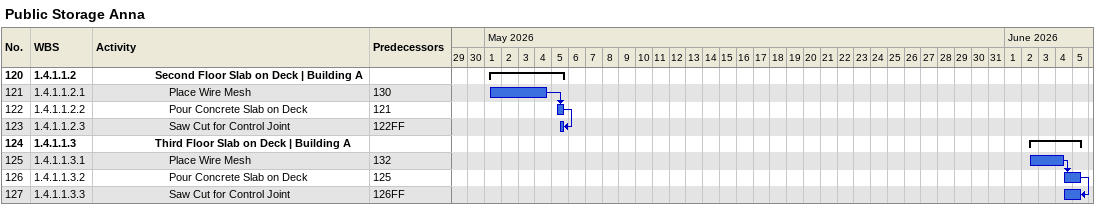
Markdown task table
Public Storage Anna

| ID | WBS | Task | Start | Finish | Predecessors |
|---|---|---|---|---|---|
| 120 | 1.4.1.1.2 | **Second Floor Slab on Deck \| Building A** | 2026-05-01 | 2026-05-05 |  |
| 121 | 1.4.1.1.2.1 | Place Wire Mesh | 2026-05-01 | 2026-05-04 | 130 |
| 122 | 1.4.1.1.2.2 | Pour Concrete Slab on Deck | 2026-05-05 | 2026-05-05 | 121 |
| 123 | 1.4.1.1.2.3 | Saw Cut for Control Joint | 2026-05-05 | 2026-05-05 | 122FF |
| 124 | 1.4.1.1.3 | **Third Floor Slab on Deck \| Building A** | 2026-06-02 | 2026-06-05 |  |
| 125 | 1.4.1.1.3.1 | Place Wire Mesh | 2026-06-02 | 2026-06-04 | 132 |
| 126 | 1.4.1.1.3.2 | Pour Concrete Slab on Deck | 2026-06-04 | 2026-06-05 | 125 |
| 127 | 1.4.1.1.3.3 | Saw Cut for Control Joint | 2026-06-04 | 2026-06-05 | 126FF |
